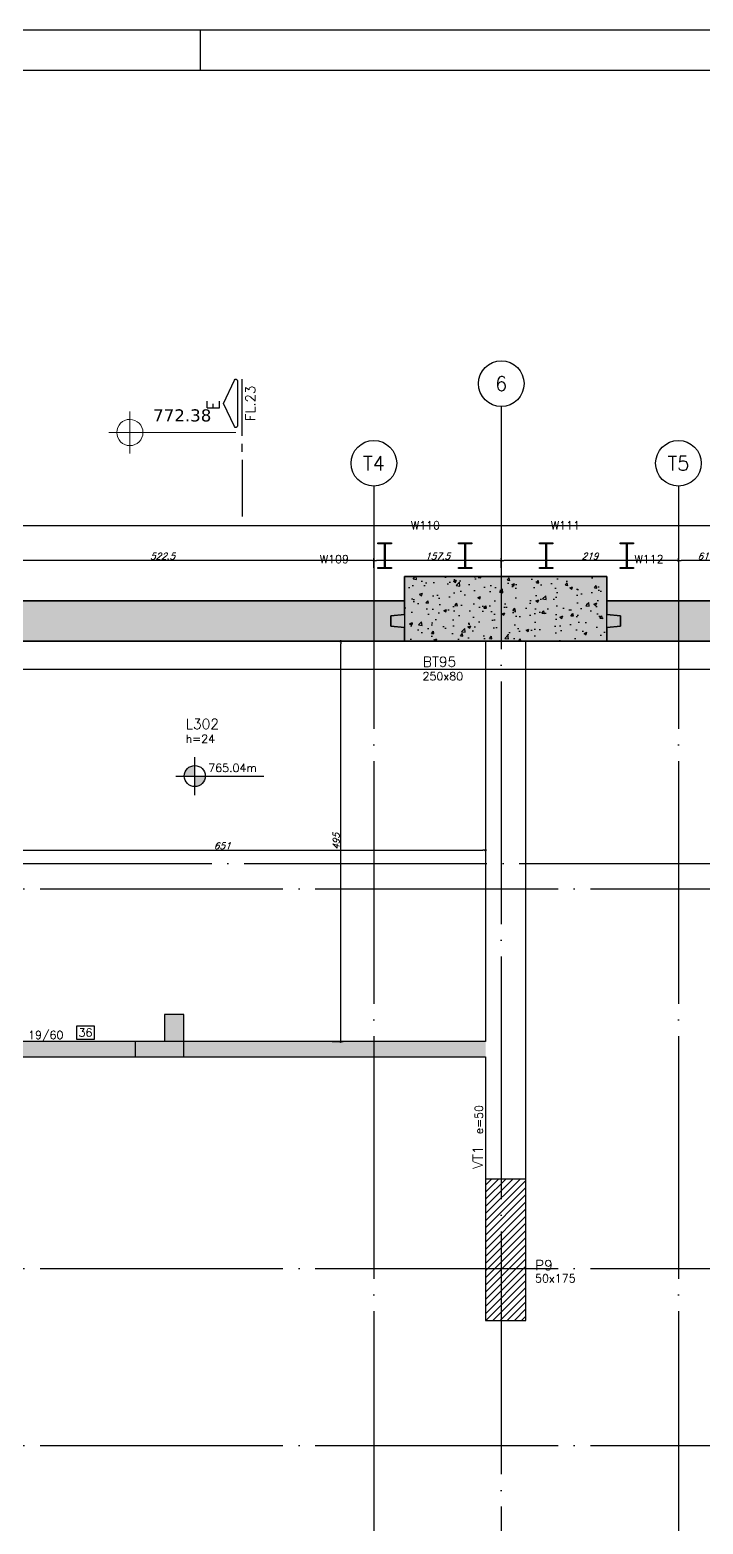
# Model space of a CAD drawing. Header units: millimetres. Extents: x -4107 to 5538, y -2094 to 2406.
# Drawn here: x 703 to 1535, y 558 to 2406 of the extents above; entities that cross this region are included whole.
import ezdxf
from ezdxf.enums import TextEntityAlignment as Align

# ---------------------------------------------------------------- set-up
doc = ezdxf.new("R2010")
doc.units = ezdxf.units.MM
doc.header["$LTSCALE"] = 50
doc.linetypes.add('EIXO', pattern=[6.8, 6, -0.4, 0, -0.4])
doc.layers.add('A-ANNO-NOTE', color=253, linetype='Continuous', lineweight=9)
for name, color, linetype in [('F-AUX-RED', 1, 'Continuous'), ('F-BLOCOS', 3, 'Continuous'), ('F-BLOCOS-DIM', 2, 'Continuous'), ('F-BLOCOS-NOME', 3, 'Continuous'), ('F-CORTE', 4, 'Continuous'), ('F-CORTE-INDICAÇÃO', 4, 'Continuous'), ('F-COTAS', 106, 'Continuous'), ('F-DESNIVEL-1', 254, 'Continuous'), ('F-EIXO', 12, 'EIXO'), ('F-LAJES-DIM', 2, 'Continuous'), ('F-LAJES-NOME', 4, 'Continuous'), ('F-MARGEM', 1, 'Continuous'), ('F-NÍVEL-PLANTA', 2, 'Continuous'), ('F-PERFIL - W310x52', 4, 'Continuous'), ('F-PILARES-DIM', 172, 'Continuous'), ('F-PILARES-HACH', 174, 'Continuous'), ('F-PILARES-NOME', 170, 'Continuous'), ('F-PILARES-S', 170, 'Continuous'), ('F-SOLIDO-CORTE', 71, 'Continuous'), ('F-SOLIDO-EST', 252, 'Continuous'), ('F-TEXTO', 6, 'Continuous'), ('F-VIGAS', 3, 'Continuous'), ('F-VIGAS-DIM', 2, 'Continuous'), ('F-VIGAS-NOME', 4, 'Continuous')]:
    doc.layers.add(name, color=color, linetype=linetype)
doc.styles.add('CP-TEXT-INCL', font='simplex.shx', dxfattribs={"oblique": 20})
doc.styles.add('MCP', font='simplex.shx')
doc.styles.add('ROMANS', font='simplex.shx')
doc.styles.get("Standard").update_dxf_attribs({"font": 'txt.shx'})
doc.styles.add('Verdana_3', font='verdana.ttf', dxfattribs={"height": 20})
doc.dimstyles.new('CP-COTAS-50', dxfattribs={"dimscale": 0.64, "dimtxt": 12.5, "dimasz": 5, "dimexe": 5, "dimexo": 5, "dimgap": 2.5, "dimtad": 1, "dimdec": 1, "dimdsep": 46, "dimtxsty": 'CP-TEXT-INCL', "dimblk1": 'DOT', "dimblk2": 'DOT', "dimsah": 1, "dimcen": 9, "dimclrd": 256, "dimclre": 256, "dimclrt": 256, "dimadec": 0, "dimazin": 0, "dimtfac": 1, "dimtdec": 1, "dimtmove": 2, "dimatfit": 3, "dimldrblk": 'DOT', "dimfxl": 0, "dimtolj": 1, "dimarcsym": 0})

# ---------------------------------------------------------------- blocks, each defined once
blk = doc.blocks.new('*U9')
at = {"layer": 'F-VIGAS-DIM', "color": 1}
blk.add_lwpolyline([(0, 0), (22, 0), (22, 16), (0, 16)], close=True, dxfattribs=at)
at = {"layer": 'F-VIGAS-DIM', "style": 'MCP'}
blk.add_attdef('DIM', text='', height=10, dxfattribs=at).set_placement((11, 8), align=Align.MIDDLE_CENTER)
blk = doc.blocks.new('Nível - Planta')
at = {"layer": 'F-NÍVEL-PLANTA'}
h = blk.add_hatch(color=71, dxfattribs=at)
h.paths.add_polyline_path([(0, 0), (0, 0.26, 0.414214), (-0.26, 0)])
h.paths.add_polyline_path([(0.26, 0), (0, 0), (0, -0.26, 0.414214)])
for p, q in [((0, -0.469), (0, 0.469)), ((-0.469, 0), (1.704, 0))]:
    blk.add_line(p, q, dxfattribs=at)
blk.add_circle((0, 0), 0.26, dxfattribs=at)
at = {"layer": 'F-TEXTO', "color": 3, "style": 'MCP'}
blk.add_attdef('NÍVEL', (0.333, 0.102), '', height=0.2, dxfattribs=at)
blk = doc.blocks.new('*U13')
at = {"layer": 'F-EIXO'}
blk.add_line((0, 0), (7397, 0), dxfattribs=at)
at = {"layer": 'F-TEXTO', "style": 'ROMANS'}
blk.add_attdef('EIXO', text='', height=17.5, dxfattribs=at).set_placement((-28.2072, 0), align=Align.MIDDLE_CENTER)
blk = doc.blocks.new('*U19')
at = {"layer": 'F-EIXO'}
blk.add_line((0, 0), (7484.954, 0), dxfattribs=at)
at = {"layer": 'F-TEXTO', "style": 'ROMANS'}
blk.add_attdef('EIXO', text='', height=17.5, dxfattribs=at).set_placement((-28.2072, 0), align=Align.MIDDLE_CENTER)
blk = doc.blocks.new('*U21')
at = {"layer": 'F-EIXO'}
blk.add_line((0, 0), (0, -3377.9), dxfattribs=at)
at = {"layer": 'F-EIXO', "color": 2, "linetype": 'Continuous'}
blk.add_circle((0, 28.2), 28.2, dxfattribs=at)
at = {"layer": 'F-TEXTO', "style": 'ROMANS'}
blk.add_attdef('EIXO', text='', height=17.5, rotation=360, dxfattribs=at).set_placement((0, 28.2), align=Align.MIDDLE_CENTER)
blk = doc.blocks.new('*U18')
at = {"layer": 'F-EIXO'}
blk.add_line((0, 0), (7378.2, 0), dxfattribs=at)
at = {"layer": 'F-TEXTO', "style": 'ROMANS'}
blk.add_attdef('EIXO', text='', height=17.5, dxfattribs=at).set_placement((-28.2, 0), align=Align.MIDDLE_CENTER)
blk = doc.blocks.new('*U15')
at = {"layer": 'F-EIXO'}
blk.add_line((0, 0), (0, -3377.9), dxfattribs=at)
at = {"layer": 'F-EIXO', "color": 2, "linetype": 'Continuous'}
blk.add_circle((0, 28.2), 28.2, dxfattribs=at)
at = {"layer": 'F-TEXTO', "style": 'ROMANS'}
blk.add_attdef('EIXO', text='', height=17.5, rotation=360, dxfattribs=at).set_placement((0, 28.2), align=Align.MIDDLE_CENTER)
blk = doc.blocks.new('*U14')
at = {"layer": 'F-EIXO'}
blk.add_line((0, 0), (0, -3476.4), dxfattribs=at)
at = {"layer": 'F-EIXO', "color": 2, "linetype": 'Continuous'}
blk.add_circle((0, 28.2), 28.2, dxfattribs=at)
at = {"layer": 'F-TEXTO', "style": 'ROMANS'}
blk.add_attdef('EIXO', text='', height=17.5, rotation=360, dxfattribs=at).set_placement((0, 28.2), align=Align.MIDDLE_CENTER)
blk = doc.blocks.new('_DOT')
at = {"color": 0, "linetype": 'ByBlock'}
blk.add_line((-0.5, 0), (-1, 0), dxfattribs=at)
at = {"color": 0, "linetype": 'ByBlock', "const_width": 0.5}
blk.add_lwpolyline([(-0.25, 0, 1), (0.25, 0, 1)], format="xyb", close=True, dxfattribs=at)
blk = doc.blocks.new('*D64')
at = {"layer": 'DEFPOINTS', "color": 0, "linetype": 'Continuous', "transparency": 16777216}
for p in [(3284.5, 1792.6), (3284.5, 1699.5), (-3540, 1430.2)]:
    blk.add_point(p, dxfattribs=at)
at = {"layer": 'F-COTAS', "linetype": 'Continuous', "lineweight": -2, "transparency": 16777216}
for p, q in [((-3540, 1433.4), (-3540, 1795.8)), ((-3536.8, 1792.6), (3281.3, 1792.6)), ((3284.5, 1702.7), (3284.5, 1795.8))]:
    blk.add_line(p, q, dxfattribs=at)
at = {"layer": 'F-COTAS', "linetype": 'Continuous', "lineweight": -2, "transparency": 16777216, "xscale": 3.2, "yscale": 3.2, "zscale": 3.2, "rotation": 180}
blk.add_blockref('_DOT', (-3540, 1792.6), dxfattribs=at)
at = {"layer": 'F-COTAS', "linetype": 'Continuous', "lineweight": -2, "transparency": 16777216, "xscale": 3.2, "yscale": 3.2, "zscale": 3.2}
blk.add_blockref('_DOT', (3284.5, 1792.6), dxfattribs=at)
at = {"layer": 'F-COTAS', "linetype": 'Continuous', "transparency": 16777216, "insert": (-127.7, 1798.2), "char_height": 8, "attachment_point": 5, "style": 'CP-TEXT-INCL'}
blk.add_mtext('\\A1;6824.5', dxfattribs=at)
blk = doc.blocks.new('*D69')
at = {"layer": 'DEFPOINTS', "color": 0, "linetype": 'Continuous', "transparency": 16777216}
for p in [(1504.5, 1749.2), (1504.5, 1747.5), (1565.5, 1747.5)]:
    blk.add_point(p, dxfattribs=at)
at = {"layer": 'F-COTAS', "linetype": 'Continuous', "lineweight": -2, "transparency": 16777216}
for p, q in [((1504.5, 1750.7), (1504.5, 1752.4)), ((1562.3, 1749.2), (1507.7, 1749.2)), ((1565.5, 1750.7), (1565.5, 1752.4))]:
    blk.add_line(p, q, dxfattribs=at)
at = {"layer": 'F-COTAS', "linetype": 'Continuous', "lineweight": -2, "transparency": 16777216, "xscale": 3.2, "yscale": 3.2, "zscale": 3.2, "rotation": 180}
blk.add_blockref('_DOT', (1504.5, 1749.2), dxfattribs=at)
at = {"layer": 'F-COTAS', "linetype": 'Continuous', "lineweight": -2, "transparency": 16777216, "xscale": 3.2, "yscale": 3.2, "zscale": 3.2}
blk.add_blockref('_DOT', (1565.5, 1749.2), dxfattribs=at)
at = {"layer": 'F-COTAS', "linetype": 'Continuous', "transparency": 16777216, "insert": (1535, 1754.8), "char_height": 8, "attachment_point": 5, "style": 'CP-TEXT-INCL'}
blk.add_mtext('\\A1;61', dxfattribs=at)
blk = doc.blocks.new('*D70')
at = {"layer": 'DEFPOINTS', "color": 0, "linetype": 'Continuous', "transparency": 16777216}
for p in [(1285.5, 1749.2), (1285.5, 1737.2), (1504.5, 1747.5)]:
    blk.add_point(p, dxfattribs=at)
at = {"layer": 'F-COTAS', "linetype": 'Continuous', "lineweight": -2, "transparency": 16777216}
for p, q in [((1285.5, 1740.4), (1285.5, 1752.4)), ((1501.3, 1749.2), (1288.7, 1749.2)), ((1504.5, 1750.7), (1504.5, 1752.4))]:
    blk.add_line(p, q, dxfattribs=at)
at = {"layer": 'F-COTAS', "linetype": 'Continuous', "lineweight": -2, "transparency": 16777216, "xscale": 3.2, "yscale": 3.2, "zscale": 3.2, "rotation": 180}
blk.add_blockref('_DOT', (1285.5, 1749.2), dxfattribs=at)
at = {"layer": 'F-COTAS', "linetype": 'Continuous', "lineweight": -2, "transparency": 16777216, "xscale": 3.2, "yscale": 3.2, "zscale": 3.2}
blk.add_blockref('_DOT', (1504.5, 1749.2), dxfattribs=at)
at = {"layer": 'F-COTAS', "linetype": 'Continuous', "transparency": 16777216, "insert": (1395, 1754.8), "char_height": 8, "attachment_point": 5, "style": 'CP-TEXT-INCL'}
blk.add_mtext('\\A1;219', dxfattribs=at)
blk = doc.blocks.new('*D71')
at = {"layer": 'DEFPOINTS', "color": 0, "linetype": 'Continuous', "transparency": 16777216}
for p in [(1128, 1749.2), (1128, 1737.2), (1285.5, 1737.2)]:
    blk.add_point(p, dxfattribs=at)
at = {"layer": 'F-COTAS', "linetype": 'Continuous', "lineweight": -2, "transparency": 16777216}
for p, q in [((1128, 1740.4), (1128, 1752.4)), ((1282.3, 1749.2), (1131.2, 1749.2)), ((1285.5, 1740.4), (1285.5, 1752.4))]:
    blk.add_line(p, q, dxfattribs=at)
at = {"layer": 'F-COTAS', "linetype": 'Continuous', "lineweight": -2, "transparency": 16777216, "xscale": 3.2, "yscale": 3.2, "zscale": 3.2, "rotation": 180}
blk.add_blockref('_DOT', (1128, 1749.2), dxfattribs=at)
at = {"layer": 'F-COTAS', "linetype": 'Continuous', "lineweight": -2, "transparency": 16777216, "xscale": 3.2, "yscale": 3.2, "zscale": 3.2}
blk.add_blockref('_DOT', (1285.5, 1749.2), dxfattribs=at)
at = {"layer": 'F-COTAS', "linetype": 'Continuous', "transparency": 16777216, "insert": (1206.8, 1754.8), "char_height": 8, "attachment_point": 5, "style": 'CP-TEXT-INCL'}
blk.add_mtext('\\A1;157.5', dxfattribs=at)
blk = doc.blocks.new('*D72')
at = {"layer": 'DEFPOINTS', "color": 0, "linetype": 'Continuous', "transparency": 16777216}
for p in [(605.5, 1749.2), (605.5, 1737.2), (1128, 1737.2)]:
    blk.add_point(p, dxfattribs=at)
at = {"layer": 'F-COTAS', "linetype": 'Continuous', "lineweight": -2, "transparency": 16777216}
for p, q in [((605.5, 1740.4), (605.5, 1752.4)), ((1124.8, 1749.2), (608.7, 1749.2)), ((1128, 1740.4), (1128, 1752.4))]:
    blk.add_line(p, q, dxfattribs=at)
at = {"layer": 'F-COTAS', "linetype": 'Continuous', "lineweight": -2, "transparency": 16777216, "xscale": 3.2, "yscale": 3.2, "zscale": 3.2, "rotation": 180}
blk.add_blockref('_DOT', (605.5, 1749.2), dxfattribs=at)
at = {"layer": 'F-COTAS', "linetype": 'Continuous', "lineweight": -2, "transparency": 16777216, "xscale": 3.2, "yscale": 3.2, "zscale": 3.2}
blk.add_blockref('_DOT', (1128, 1749.2), dxfattribs=at)
at = {"layer": 'F-COTAS', "linetype": 'Continuous', "transparency": 16777216, "insert": (866.7, 1754.8), "char_height": 8, "attachment_point": 5, "style": 'CP-TEXT-INCL'}
blk.add_mtext('\\A1;522.5', dxfattribs=at)
blk = doc.blocks.new('*U24')
at = {"layer": 'F-CORTE-INDICAÇÃO'}
for p, q in [((70, 0), (0, 0)), ((80, 0), (90, 0)), ((100, 0), (170, 0))]:
    blk.add_line(p, q, dxfattribs=at)
blk.add_lwpolyline([(112, 6, -0.802585), (111.2, 9.8), (140, 23.3), (168.8, 9.8, -0.802585), (168, 6)], format="xyb", close=True, dxfattribs=at)
at = {"layer": 'F-CORTE-INDICAÇÃO', "style": 'ROMANS'}
blk.add_attdef('CORTE', text='', height=15, dxfattribs=at).set_placement((140, 35.8), align=Align.MIDDLE_CENTER)
at = {"layer": 'F-CORTE-INDICAÇÃO', "color": 2, "style": 'ROMANS'}
blk.add_attdef('FOLHA', text='', height=12, dxfattribs=at).set_placement((79.3, -10), align=Align.MIDDLE_CENTER)
blk = doc.blocks.new('A0-4L_900')
at = {"layer": 'F-MARGEM', "color": 2}
blk.add_line((100.4, 90), (100.4, 89), dxfattribs=at)
blk.add_lwpolyline([(0, 0), (0, 90), (192.9, 90), (192.9, 0)], close=True, dxfattribs=at)
at = {"layer": 'F-MARGEM', "color": 7}
blk.add_lwpolyline([(2.5, 89), (191.9, 89), (191.9, 1), (2.5, 1)], close=True, dxfattribs=at)
blk = doc.blocks.new('*D271')
at = {"layer": 'DEFPOINTS', "color": 0, "transparency": 16777216}
for p in [(615, 1391), (1266, 1391), (1266, 1391)]:
    blk.add_point(p, dxfattribs=at)
at = {"layer": 'F-COTAS', "lineweight": -2, "transparency": 16777216}
blk.add_line((618.2, 1391), (1262.8, 1391), dxfattribs=at)
at = {"layer": 'F-COTAS', "lineweight": -2, "transparency": 16777216, "xscale": 3.2, "yscale": 3.2, "zscale": 3.2, "rotation": 180}
blk.add_blockref('_DOT', (615, 1391), dxfattribs=at)
at = {"layer": 'F-COTAS', "lineweight": -2, "transparency": 16777216, "xscale": 3.2, "yscale": 3.2, "zscale": 3.2}
blk.add_blockref('_DOT', (1266, 1391), dxfattribs=at)
at = {"layer": 'F-COTAS', "transparency": 16777216, "insert": (940.5, 1396.6), "char_height": 8, "attachment_point": 5, "style": 'CP-TEXT-INCL'}
blk.add_mtext('\\A1;651', dxfattribs=at)
blk = doc.blocks.new('*D272')
at = {"layer": 'DEFPOINTS', "color": 0, "transparency": 16777216}
for p in [(1087, 1649.5), (1087, 1649.5), (1073.3, 1154.5)]:
    blk.add_point(p, dxfattribs=at)
at = {"layer": 'F-COTAS', "lineweight": -2, "transparency": 16777216}
for p, q in [((1087, 1157.7), (1087, 1646.3)), ((1076.5, 1154.5), (1090.2, 1154.5))]:
    blk.add_line(p, q, dxfattribs=at)
at = {"layer": 'F-COTAS', "lineweight": -2, "transparency": 16777216, "xscale": 3.2, "yscale": 3.2, "zscale": 3.2}
for p, rotation in [((1087, 1649.5), 90), ((1087, 1154.5), 270)]:
    blk.add_blockref('_DOT', p, dxfattribs=dict(at, rotation=rotation))
at = {"layer": 'F-COTAS', "transparency": 16777216, "insert": (1081.4, 1402), "char_height": 8, "attachment_point": 5, "rotation": 90, "style": 'CP-TEXT-INCL'}
blk.add_mtext('\\A1;495', dxfattribs=at)
blk = doc.blocks.new('LGN-COTA - LGN-COTA-475391-Térreo')
at = {"layer": 'A-ANNO-NOTE'}
for p, q in [((-0.009, -0.238), (-0.009, 0.28)), ((-0.268, 0.021), (1.302, 0.021))]:
    blk.add_line(p, q, dxfattribs=at)
for centre, start, end in [((-0.009, 0.022), 90, 180), ((-0.009, 0.021), 180, 270), ((-0.009, 0.021), 360, 90), ((-0.009, 0.021), 270, 0)]:
    blk.add_arc(centre, 0.162, start, end, dxfattribs=at)
blk = doc.blocks.new('zw$7512')
at = {"layer": 'A-ANNO-NOTE', "xscale": 100, "yscale": 100, "zscale": 100}
blk.add_blockref('LGN-COTA - LGN-COTA-475391-Térreo', (1026.8, 1691.5), dxfattribs=at)
at = {"layer": 'A-ANNO-NOTE', "style": 'Verdana_3'}
blk.add_text('772.38', height=15, dxfattribs=at).set_placement((1054.6, 1707.3))
blk = doc.blocks.new('A$C44D756D9')
at = {"layer": 'F-PERFIL - W310x52'}
for points in [[(4458, 281.8), (4474.7, 281.8), (4474.7, 280.5), (4466.8, 280.5), (4466.8, 251.3), (4474.7, 251.3), (4474.7, 250), (4458, 250), (4458, 251.3), (4466, 251.3), (4466, 280.5), (4458, 280.5)], [(4574.3, 250), (4557.6, 250), (4557.6, 251.3), (4565.6, 251.3), (4565.6, 280.5), (4557.6, 280.5), (4557.6, 281.8), (4574.3, 281.8), (4574.3, 280.5), (4566.4, 280.5), (4566.4, 251.3), (4574.3, 251.3)], [(4674.3, 250), (4657.6, 250), (4657.6, 251.3), (4665.6, 251.3), (4665.6, 280.5), (4657.6, 280.5), (4657.6, 281.8), (4674.3, 281.8), (4674.3, 280.5), (4666.4, 280.5), (4666.4, 251.3), (4674.3, 251.3)], [(4757.3, 281.8), (4774, 281.8), (4774, 280.5), (4766, 280.5), (4766, 251.3), (4774, 251.3), (4774, 250), (4757.3, 250), (4757.3, 251.3), (4765.2, 251.3), (4765.2, 280.5), (4757.3, 280.5)]]:
    blk.add_lwpolyline(points, close=True, dxfattribs=at)
at = {"layer": 'F-PILARES-NOME'}
for s, p in [('W110', (4498.8, 298.4)), ('W111', (4671.8, 298.4)), ('W109', (4386.2, 256.6)), ('W112', (4775.2, 256.6))]:
    blk.add_text(s, height=10, dxfattribs=at).set_placement(p)

msp = doc.modelspace()

# ---------------------------------------------------------------- hatches: boundary and pattern name
at = {"layer": 'F-AUX-RED', "linetype": 'Continuous'}
h = msp.add_hatch(dxfattribs=at)
h.set_pattern_fill('AR-CONC', color=256, scale=5)
h.set_pattern_definition([(50, (-766.5, -500), (35.863, -3.1376), [3.75, -41.25]), (355, (-766.5, -500), (-6.93757, 37.6096), [3, -33]), (100.4514, (-763.51, -500.26), (28.92544, 34.472), [3.187, -35.0571]), (46.1842, (-766.5, -490), (53.36207, -8.27596), [5.625, -61.875]), (96.6356, (-762.053, -490.69), (46.7331, 48.7059), [4.7805, -52.5857]), (351.1842, (-766.5, -490), (46.7331, 48.7059), [4.5, -49.5]), (21, (-761.5, -492.5), (29.84535, -20.13094), [3.75, -41.25]), (326, (-761.5, -492.5), (12.16577, 36.2575), [3, -33]), (71.4514, (-759.013, -494.178), (42.0111, 16.12656), [3.187, -35.0571]), (37.5, (-766.5, -500), (0.607993, 16.644693), [0, -32.6, 0, -33.5, 0, -33.125]), (7.5, (-766.5, -500), (13.15348, 19.72059), [0, -19.1, 0, -31.85, 0, -12.625]), (327.5, (-777.65, -500), (26.69112, -1.127744), [0, -12.5, 0, -39, 0, -51.75]), (317.5, (-782.65, -500), (29.1593, 5.00525), [0, -16.25, 0, -25.9, 0, -36.75])])
h.paths.add_polyline_path([(1291, 1729.5), (1166, 1729.5), (1166, 1649.5), (1416, 1649.5), (1416, 1729.5)])
at = {"layer": 'F-PILARES-HACH', "linetype": 'Continuous'}
h = msp.add_hatch(dxfattribs=at)
h.set_pattern_fill('ANSI31', color=256, scale=50, style=0)
h.set_pattern_definition([(45, (0, -5000), (-4.4194174, 4.4194174), [])])
h.paths.add_polyline_path([(1266, 809.5), (1316, 809.5), (1316, 984.5), (1266, 984.5)], flags=16)
at = {"layer": 'F-SOLIDO-CORTE', "linetype": 'Continuous'}
msp.add_hatch(color=256, dxfattribs=at).paths.add_polyline_path([(833.122, 1135.5), (893.122, 1135.5), (893.122, 1187.85), (869.122, 1187.85), (869.122, 1154.5), (833.122, 1154.5)], flags=16)
at = {"layer": 'F-SOLIDO-EST'}
h = msp.add_hatch(color=256, dxfattribs=at)
h.dxf.hatch_style = 1
h.paths.add_polyline_path([(1416, 1666.5), (1433, 1668), (1433, 1681), (1416, 1682.5), (1416, 1699.5), (1416, 1729.5), (1166, 1729.5), (1166, 1682.5), (1149, 1681), (1149, 1668), (1166, 1666.5), (1166, 1649.5), (1416, 1649.5)])
h = msp.add_hatch(color=256, dxfattribs=at)
h.dxf.hatch_style = 1
h.paths.add_polyline_path([(1149, 1681), (1166, 1682.5), (1166, 1699.5), (685, 1699.5), (685, 1682.5), (668, 1681), (668, 1668), (685, 1666.5), (685, 1649.5), (1166, 1649.5), (1166, 1666.5), (1149, 1668)])
h = msp.add_hatch(color=256, dxfattribs=at)
h.dxf.hatch_style = 1
h.paths.add_polyline_path([(1666, 1666.5), (1683, 1668), (1683, 1681), (1666, 1682.5), (1666, 1699.5), (1416, 1699.5), (1416, 1682.5), (1433, 1681), (1433, 1668), (1416, 1666.5), (1416, 1649.5), (1666, 1649.5)])

# ---------------------------------------------------------------- linework, layer by layer
at = {"layer": 'F-BLOCOS', "color": 2, "linetype": 'Continuous'}
msp.add_lwpolyline([(1291, 1729.5), (1166, 1729.5), (1166, 1649.5), (1416, 1649.5), (1416, 1729.5), (1291, 1729.5)], dxfattribs=at)
at = {"layer": 'F-CORTE', "linetype": 'Continuous'}
msp.add_lwpolyline([(869.122, 1187.85), (869.122, 1154.5), (833.122, 1154.5), (833.122, 1135.5), (893.122, 1135.5), (893.122, 1187.85)], dxfattribs=at)
at = {"layer": 'F-DESNIVEL-1', "linetype": 'Continuous'}
for points in [[(625.5, 1135.5), (1266, 1135.5), (1266, 1154.5)], [(625.5, 1135.5), (1266, 1154.5), (625.5, 1154.5)]]:
    msp.add_solid(points, dxfattribs=at)
at = {"layer": 'F-EIXO'}
msp.add_line((-3621.135, 1615), (3550.572, 1615), dxfattribs=at)
at = {"layer": 'F-PILARES-S', "linetype": 'Continuous'}
msp.add_lwpolyline([(1266, 809.5), (1316, 809.5), (1316, 984.5), (1266, 984.5), (1266, 809.5)], dxfattribs=at)
at = {"layer": 'F-SOLIDO-CORTE'}
msp.add_lwpolyline([(833.122, 1135.5), (893.122, 1135.5), (893.122, 1187.85), (869.122, 1187.85), (869.122, 1154.5), (833.122, 1154.5), (833.122, 1135.5)], dxfattribs=at)
at = {"layer": 'F-VIGAS'}
for p, q in [((1416, 1729.5), (1166, 1729.5)), ((1166, 1729.5), (1166, 1682.5)), ((1166, 1682.5), (1166, 1729.5)), ((1166, 1729.5), (1416, 1729.5)), ((1416, 1682.5), (1416, 1729.5)), ((1416, 1729.5), (1416, 1682.5)), ((1166, 1699.5), (685, 1699.5)), ((685, 1699.5), (1166, 1699.5)), ((1166, 1682.5), (1149, 1681)), ((1149, 1681), (1166, 1682.5)), ((1149, 1681), (1166, 1682.5)), ((1166, 1682.5), (1149, 1681)), ((1166, 1682.5), (1166, 1699.5)), ((1166, 1699.5), (1166, 1682.5)), ((1666, 1699.5), (1416, 1699.5)), ((1416, 1699.5), (1416, 1682.5)), ((1416, 1682.5), (1416, 1699.5)), ((1416, 1699.5), (1666, 1699.5)), ((1433, 1681), (1416, 1682.5)), ((1416, 1682.5), (1433, 1681)), ((1416, 1682.5), (1433, 1681)), ((1433, 1681), (1416, 1682.5)), ((1149, 1681), (1149, 1668)), ((1149, 1668), (1149, 1681)), ((1149, 1668), (1149, 1681)), ((1149, 1681), (1149, 1668)), ((1149, 1668), (1166, 1666.5)), ((1166, 1666.5), (1149, 1668)), ((1166, 1666.5), (1149, 1668)), ((1149, 1668), (1166, 1666.5)), ((1166, 1666.5), (1166, 1649.5)), ((1166, 1649.5), (1166, 1666.5)), ((1166, 1649.5), (1166, 1666.5)), ((1166, 1666.5), (1166, 1649.5)), ((1416, 1666.5), (1433, 1668)), ((1433, 1668), (1416, 1666.5)), ((1433, 1668), (1416, 1666.5)), ((1416, 1666.5), (1433, 1668)), ((1416, 1649.5), (1416, 1666.5)), ((1416, 1666.5), (1416, 1649.5)), ((1416, 1666.5), (1416, 1649.5)), ((1416, 1649.5), (1416, 1666.5)), ((1433, 1668), (1433, 1681)), ((1433, 1681), (1433, 1668)), ((1433, 1681), (1433, 1668)), ((1433, 1668), (1433, 1681)), ((685, 1649.5), (1166, 1649.5)), ((1166, 1649.5), (685, 1649.5)), ((1166, 1649.5), (1416, 1649.5)), ((1416, 1649.5), (1166, 1649.5)), ((1416, 1649.5), (1666, 1649.5)), ((1666, 1649.5), (1416, 1649.5))]:
    msp.add_line(p, q, dxfattribs=at)
for points in [[(1266, 1649.5), (1266, 1154.5)], [(1316, 1145), (1316, 1649.5)], [(1266, 1154.5), (625.5, 1154.5)], [(625.5, 1135.5), (1266, 1135.5)], [(1266, 1135.5), (1266, 984.5)], [(1316, 984.5), (1316, 1145)]]:
    msp.add_lwpolyline(points, dxfattribs=at)

# ---------------------------------------------------------------- block references
at = {"layer": 'A-ANNO-NOTE', "linetype": 'Continuous'}
msp.add_blockref('zw$7512', (-199.5, 214), dxfattribs=at)
at = {"layer": 'F-CORTE-INDICAÇÃO', "linetype": 'Continuous'}
ref = msp.add_blockref('*U24', (965.318, 1803.713), dxfattribs=dict(at, rotation=90))
ref.add_attrib('FOLHA', 'FL.23', dxfattribs={"color": 2, "height": 12, "rotation": 90, "style": 'ROMANS'}).set_placement((975.318, 1943.63), align=Align.MIDDLE_CENTER)
ref.add_attrib('CORTE', 'E', dxfattribs={"height": 15, "rotation": 90, "style": 'ROMANS'}).set_placement((929.554, 1941.57), align=Align.MIDDLE_CENTER)
at = {"layer": 'F-EIXO', "linetype": 'Continuous'}
for name, p, values in [('*U14', (1285.5, 1939.842), {'EIXO': '6'}), ('*U15', (1128, 1841.357), {'EIXO': 'T4'}), ('*U21', (1504.5, 1841.357), {'EIXO': 'T5'})]:
    msp.add_blockref(name, p, dxfattribs=at).add_auto_attribs(values)
for name, p in [('*U18', (-3705.761, 1615)), ('*U19', (-3793.715, 1374.5)), ('*U13', (-3705.761, 1343.5)), ('*U13', (-3705.761, 874)), ('*U13', (-3705.761, 655))]:
    msp.add_blockref(name, p, dxfattribs=at)
at = {"layer": 'F-MARGEM', "linetype": 'Continuous', "xscale": 50, "yscale": 50, "zscale": 50}
msp.add_blockref('A0-4L_900', (-4106.604, -2094.493), dxfattribs=at)
at = {"layer": 'F-NÍVEL-PLANTA', "linetype": 'Continuous', "xscale": 50, "yscale": 50, "zscale": 50}
msp.add_blockref('Nível - Planta', (906.627, 1482.835), dxfattribs=at).add_auto_attribs({'NÍVEL': '765.04m'})
at = {"layer": 'F-PERFIL - W310x52'}
msp.add_blockref('A$C44D756D9', (-3325, 1489.5), dxfattribs=at)
at = {"layer": 'F-VIGAS-DIM', "linetype": 'Continuous'}
msp.add_blockref('*U9', (760.5, 1157.625), dxfattribs=at).add_auto_attribs({'DIM': '36'})

# ---------------------------------------------------------------- texts
at = {"layer": 'F-BLOCOS-DIM', "linetype": 'Continuous', "style": 'MCP'}
msp.add_text('250x80', height=10, dxfattribs=at).set_placement((1188.208, 1611.228), align=Align.TOP_LEFT)
at = {"layer": 'F-BLOCOS-NOME', "linetype": 'Continuous', "style": 'MCP'}
msp.add_text('BT95', height=12.5, dxfattribs=at).set_placement((1188.56, 1617.934))
at = {"layer": 'F-LAJES-DIM', "linetype": 'Continuous', "style": 'ROMANS'}
msp.add_text('h=24', height=10, dxfattribs=at).set_placement((895.284, 1523.89))
at = {"layer": 'F-LAJES-NOME', "linetype": 'Continuous', "style": 'ROMANS'}
msp.add_text('L302', height=12.5, dxfattribs=at).set_placement((895.284, 1540.89))
at = {"layer": 'F-PILARES-DIM', "linetype": 'Continuous', "style": 'ROMANS'}
msp.add_text('50x175', height=10, dxfattribs=at).set_placement((1327.268, 856.689))
at = {"layer": 'F-PILARES-NOME', "linetype": 'Continuous', "style": 'ROMANS'}
msp.add_text('P9', height=12.5, dxfattribs=at).set_placement((1327.268, 871.689))
at = {"layer": 'F-VIGAS-DIM', "linetype": 'Continuous', "style": 'ROMANS'}
msp.add_text('19/60', height=10, dxfattribs=at).set_placement((700.5, 1157.625))
msp.add_text('e=50', height=10, rotation=90, dxfattribs=at).set_placement((1262.875, 1039.968))
at = {"layer": 'F-VIGAS-NOME', "linetype": 'Continuous', "style": 'ROMANS'}
msp.add_text('VT1', height=12.5, rotation=90, dxfattribs=at).set_placement((1262.875, 997))

# ---------------------------------------------------------------- dimensions: what is measured, and where the dimension line sits
at = {"layer": 'F-COTAS', "linetype": 'Continuous'}
for base, p1, p2, picture, middle in [((3284.5, 1792.612), (-3540, 1430.201), (3284.5, 1699.5), '*D64', (-127.75, 1798.212)), ((605.5, 1749.22), (1128, 1737.169), (605.5, 1737.169), '*D72', (866.75, 1754.82)), ((1128, 1749.22), (1285.5, 1737.169), (1128, 1737.169), '*D71', (1206.75, 1754.82)), ((1285.5, 1749.22), (1504.5, 1747.488), (1285.5, 1737.169), '*D70', (1395, 1754.82)), ((1504.5, 1749.22), (1565.5, 1747.488), (1504.5, 1747.488), '*D69', (1535, 1754.82))]:
    dim = msp.add_linear_dim(base=base, p1=p1, p2=p2, dimstyle='CP-COTAS-50', dxfattribs=at)
    dim.commit()
    dim.dimension.update_dxf_attribs({"geometry": picture, "text_midpoint": middle})
at = {"layer": 'F-COTAS'}
dim = msp.add_linear_dim(base=(1086.976, 1649.5), p1=(1073.312, 1154.5), p2=(1086.976, 1649.5), angle=90, dimstyle='CP-COTAS-50', override={"dimscale": 0.64, "dimfxl": 7.5}, dxfattribs=at)
dim.commit()
dim.dimension.update_dxf_attribs({"geometry": '*D272', "text_midpoint": (1081.376, 1402)})
dim = msp.add_linear_dim(base=(1266, 1390.971), p1=(615, 1390.971), p2=(1266, 1390.971), dimstyle='CP-COTAS-50', override={"dimscale": 0.64, "dimfxl": 7.5}, dxfattribs=at)
dim.commit()
dim.dimension.update_dxf_attribs({"geometry": '*D271', "text_midpoint": (940.5, 1396.571)})

doc.saveas('drawing.dxf')
